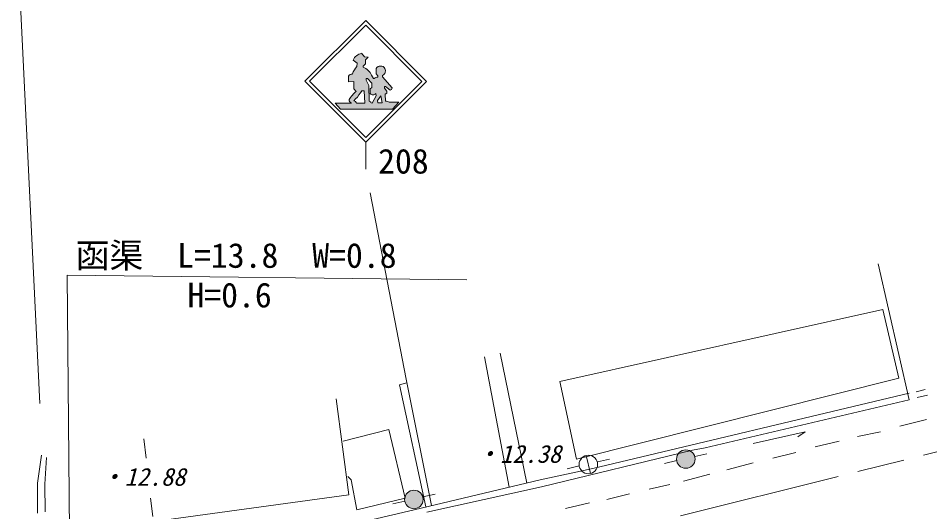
# Model space of a CAD drawing. Units: millimetres, scale not verified, with parts at other scales. Extents: x 40000 to 680000, y 20000 to 380000.
# Drawn here: x 460903 to 528262, y 297170 to 333687 of the extents above; entities that cross this region are included whole.
import ezdxf
from ezdxf.enums import TextEntityAlignment as Align

# ---------------------------------------------------------------- set-up
doc = ezdxf.new("R2010")
doc.units = ezdxf.units.MM
doc.header["$LTSCALE"] = 1000
doc.linetypes.add('CHAIN', pattern=[18.5, 12, -1.5, 3.5, -1.5])
for name, color, linetype, lineweight in [('M-BGD', 7, 'Continuous', 13), ('M-BMK', 2, 'CHAIN', 13), ('M-STR-HTXT', 7, 'Continuous', 13), ('M-STR-STRC', 7, 'Continuous', 13)]:
    doc.layers.add(name, color=color, linetype=linetype, lineweight=lineweight)
doc.styles.add('ＭＳ ゴシック', font='')
doc.styles.get('ＭＳ ゴシック').set_extended_font_data('MS Gothic')

msp = doc.modelspace()

# ---------------------------------------------------------------- hatches: boundary and pattern name
at = {"layer": 'M-BGD'}
for points in [[(510901, 301220, -1), (509569, 300919, -1)], [(490805, 298231, -1), (489473, 297930, -1)]]:
    msp.add_hatch(color=256, dxfattribs=at).paths.add_polyline_path(points)
at = {"layer": 'M-STR-STRC'}
for points in [[(486304, 328312), (486466, 328318), (486527, 327397), (486986, 327415), (486985, 327418), (486984, 327421), (486983, 327424), (486982, 327427), (486981, 327430), (486979, 327433), (486978, 327436), (486976, 327439), (486975, 327442), (486974, 327445), (486972, 327448), (486970, 327451), (486969, 327454), (486967, 327457), (486965, 327460), (486963, 327462), (486961, 327465), (486960, 327468), (486958, 327470), (486956, 327473), (486953, 327476), (486951, 327478), (486949, 327481), (486947, 327483), (486945, 327486), (486943, 327488), (486940, 327491), (486938, 327493), (486935, 327495), (486933, 327497), (486931, 327500), (486928, 327502), (486925, 327504), (486923, 327506), (486920, 327508), (486918, 327510), (486915, 327512), (486912, 327514), (486909, 327516), (486907, 327517), (486904, 327519), (486901, 327521), (486898, 327523), (486895, 327524), (486892, 327526), (486889, 327527), (486886, 327529), (486883, 327530), (486880, 327531), (486877, 327533), (486874, 327534), (486871, 327535), (486868, 327536), (486865, 327537), (486862, 327538), (486858, 327539), (486855, 327540), (486852, 327541), (486849, 327542), (486846, 327542), (486842, 327543), (486839, 327544), (486836, 327544), (486832, 327545), (486830, 327545), (486815, 328721), (486623, 329108), (486626, 329229), (486712, 329232), (487034, 328886), (487028, 328558), (486912, 328452), (486918, 328115), (486921, 328111), (486924, 328108), (486927, 328104), (486930, 328101), (486933, 328098), (486936, 328094), (486939, 328091), (486942, 328088), (486945, 328084), (486949, 328081), (486952, 328078), (486956, 328075), (486959, 328072), (486962, 328069), (486966, 328067), (486970, 328064), (486973, 328061), (486977, 328059), (486981, 328056), (486985, 328053), (486988, 328051), (486992, 328049), (486996, 328046), (487000, 328044), (487004, 328042), (487008, 328040), (487012, 328038), (487016, 328036), (487020, 328034), (487025, 328032), (487029, 328030), (487033, 328029), (487037, 328027), (487042, 328026), (487046, 328024), (487050, 328023), (487055, 328022), (487059, 328020), (487063, 328019), (487068, 328018), (487072, 328017), (487077, 328016), (487081, 328016), (487086, 328015), (487090, 328014), (487095, 328014), (487099, 328013), (487104, 328013), (487108, 328012), (487113, 328012), (487117, 328012), (487122, 328012), (487126, 328012), (487131, 328012), (487135, 328012), (487140, 328012), (487144, 328012), (487149, 328013), (487153, 328013), (487158, 328014), (487162, 328014), (487167, 328015), (487171, 328016), (487176, 328016), (487180, 328017), (487185, 328018), (487189, 328019), (487194, 328021), (487198, 328022), (487202, 328023), (487207, 328024), (487211, 328026), (487215, 328027), (487219, 328029), (487224, 328031), (487228, 328032), (487232, 328034), (487236, 328036), (487240, 328038), (487244, 328040), (487248, 328042), (487252, 328044), (487256, 328047), (487260, 328049), (487264, 328051), (487268, 328054), (487272, 328056), (487275, 328059), (487279, 328061), (487283, 328064), (487286, 328067), (487290, 328070), (487293, 328073), (487297, 328076), (487300, 328079), (487304, 328082), (487307, 328085), (487310, 328088), (487313, 328091), (487316, 328095), (487320, 328098), (487323, 328101), (487326, 328105), (487328, 328108), (487329, 328109), (487347, 327941), (487066, 327412), (487465, 327424), (487462, 327592), (487699, 327953), (487801, 327420), (488319, 327465), (488314, 327469), (488309, 327473), (488304, 327477), (488298, 327480), (488293, 327484), (488288, 327488), (488282, 327491), (488277, 327494), (488271, 327498), (488265, 327501), (488260, 327504), (488254, 327507), (488248, 327510), (488242, 327512), (488236, 327515), (488230, 327518), (488224, 327520), (488218, 327522), (488212, 327525), (488206, 327527), (488200, 327529), (488194, 327531), (488187, 327533), (488181, 327534), (488175, 327536), (488168, 327537), (488162, 327539), (488156, 327540), (488149, 327541), (488143, 327542), (488136, 327543), (488130, 327544), (488124, 327544), (488117, 327545), (488111, 327546), (488104, 327546), (488098, 327546), (488091, 327546), (488085, 327546), (488078, 327546), (488072, 327546), (488065, 327546), (488059, 327545), (488053, 327545), (488021, 328065), (488139, 328139), (488139, 328283), (487967, 328517), (487967, 328623), (488044, 328626), (488378, 328369), (488488, 328414), (488538, 328526), (487822, 329339), (487822, 329461), (487828, 329463), (487833, 329465), (487838, 329467), (487844, 329469), (487849, 329471), (487854, 329474), (487859, 329476), (487865, 329479), (487870, 329481), (487875, 329484), (487880, 329487), (487885, 329490), (487889, 329493), (487894, 329496), (487899, 329499), (487904, 329502), (487908, 329506), (487913, 329509), (487918, 329513), (487922, 329516), (487926, 329520), (487931, 329524), (487935, 329528), (487939, 329531), (487943, 329535), (487947, 329539), (487951, 329544), (487955, 329548), (487959, 329552), (487963, 329556), (487967, 329561), (487970, 329565), (487974, 329570), (487977, 329574), (487981, 329579), (487984, 329583), (487987, 329588), (487990, 329593), (487994, 329598), (487996, 329603), (487999, 329608), (488002, 329613), (488005, 329618), (488008, 329623), (488010, 329628), (488013, 329633), (488015, 329638), (488017, 329644), (488019, 329649), (488021, 329654), (488023, 329660), (488024, 329663), (488048, 329830), (488001, 329963), (487999, 329968), (487997, 329972), (487995, 329977), (487993, 329982), (487990, 329987), (487988, 329991), (487985, 329996), (487983, 330000), (487980, 330005), (487977, 330009), (487974, 330014), (487972, 330018), (487969, 330023), (487965, 330027), (487962, 330031), (487959, 330035), (487956, 330039), (487952, 330043), (487949, 330047), (487946, 330051), (487942, 330055), (487938, 330059), (487935, 330063), (487931, 330066), (487927, 330070), (487923, 330073), (487919, 330077), (487915, 330080), (487911, 330084), (487907, 330087), (487903, 330090), (487899, 330093), (487894, 330096), (487890, 330099), (487886, 330102), (487881, 330105), (487877, 330108), (487872, 330110), (487867, 330113), (487863, 330115), (487858, 330118), (487853, 330120), (487849, 330122), (487844, 330124), (487839, 330126), (487834, 330128), (487829, 330130), (487824, 330132), (487819, 330134), (487814, 330136), (487809, 330137), (487804, 330139), (487799, 330140), (487794, 330141), (487789, 330142), (487784, 330144), (487779, 330145), (487774, 330146), (487768, 330146), (487763, 330147), (487758, 330148), (487753, 330148), (487747, 330149), (487742, 330149), (487737, 330150), (487732, 330150), (487726, 330150), (487721, 330150), (487716, 330150), (487711, 330150), (487705, 330149), (487700, 330149), (487695, 330149), (487690, 330148), (487685, 330147), (487684, 330147), (487678, 330148), (487672, 330148), (487667, 330149), (487661, 330149), (487655, 330149), (487649, 330149), (487644, 330149), (487638, 330149), (487632, 330149), (487626, 330148), (487621, 330148), (487615, 330147), (487609, 330147), (487604, 330146), (487598, 330145), (487592, 330144), (487586, 330143), (487581, 330142), (487575, 330141), (487570, 330140), (487564, 330138), (487558, 330137), (487553, 330135), (487547, 330133), (487542, 330131), (487537, 330129), (487531, 330127), (487526, 330125), (487521, 330123), (487515, 330121), (487510, 330118), (487505, 330116), (487500, 330113), (487495, 330111), (487489, 330108), (487484, 330105), (487479, 330102), (487475, 330099), (487470, 330096), (487465, 330093), (487460, 330090), (487455, 330086), (487451, 330083), (487446, 330079), (487442, 330076), (487437, 330072), (487433, 330069), (487429, 330065), (487424, 330061), (487420, 330057), (487416, 330053), (487412, 330049), (487408, 330045), (487404, 330040), (487400, 330036), (487397, 330032), (487393, 330027), (487389, 330023), (487386, 330018), (487382, 330013), (487379, 330009), (487376, 330004), (487373, 329999), (487370, 329994), (487367, 329989), (487364, 329985), (487361, 329980), (487358, 329974), (487355, 329969), (487355, 329968), (487343, 329576), (487470, 329432), (487470, 329334), (487465, 329334), (487460, 329334), (487455, 329334), (487450, 329334), (487445, 329334), (487440, 329334), (487435, 329334), (487430, 329334), (487425, 329334), (487420, 329333), (487415, 329333), (487410, 329332), (487405, 329331), (487400, 329331), (487395, 329330), (487390, 329329), (487385, 329328), (487380, 329327), (487376, 329325), (487371, 329324), (487366, 329323), (487361, 329321), (487356, 329320), (487351, 329318), (487347, 329316), (487342, 329314), (487337, 329312), (487333, 329311), (487328, 329308), (487324, 329306), (487319, 329304), (487315, 329302), (487310, 329299), (487306, 329297), (487301, 329295), (487297, 329292), (487293, 329289), (487289, 329287), (487284, 329284), (487280, 329281), (487276, 329278), (487272, 329275), (487268, 329272), (487264, 329269), (487260, 329265), (487257, 329262), (487253, 329259), (487249, 329255), (487246, 329252), (487242, 329248), (487239, 329245), (487235, 329241), (487232, 329237), (487228, 329233), (487225, 329229), (487222, 329226), (487219, 329222), (487216, 329218), (487147, 329218), (487009, 329472), (487001, 329490), (486993, 329508), (486984, 329525), (486975, 329543), (486966, 329560), (486957, 329577), (486947, 329594), (486937, 329611), (486927, 329627), (486916, 329643), (486905, 329660), (486894, 329676), (486883, 329691), (486871, 329707), (486859, 329722), (486847, 329738), (486834, 329753), (486822, 329767), (486809, 329782), (486795, 329796), (486782, 329810), (486768, 329824), (486754, 329837), (486740, 329851), (486725, 329864), (486711, 329877), (486696, 329889), (486681, 329902), (486665, 329914), (486650, 329925), (486634, 329937), (486618, 329948), (486602, 329959), (486586, 329970), (486569, 329980), (486552, 329990), (486536, 330000), (486519, 330009), (486501, 330019), (486484, 330027), (486467, 330036), (486449, 330044), (486431, 330052), (486413, 330060), (486397, 330067), (486397, 330130), (486564, 330321), (486553, 330603), (486756, 330795), (486479, 330818), (486271, 331089), (486256, 331086), (486242, 331082), (486227, 331078), (486212, 331074), (486198, 331070), (486184, 331066), (486169, 331061), (486155, 331056), (486141, 331051), (486127, 331045), (486113, 331039), (486099, 331033), (486085, 331027), (486072, 331021), (486058, 331014), (486045, 331007), (486032, 331000), (486019, 330992), (486006, 330985), (485993, 330977), (485980, 330969), (485967, 330961), (485955, 330952), (485943, 330943), (485931, 330934), (485919, 330925), (485907, 330916), (485895, 330906), (485884, 330897), (485872, 330887), (485861, 330876), (485850, 330866), (485840, 330856), (485829, 330845), (485819, 330834), (485808, 330823), (485798, 330812), (485789, 330800), (485779, 330788), (485770, 330777), (485760, 330765), (485751, 330753), (485743, 330740), (485734, 330728), (485726, 330715), (485718, 330703), (485710, 330690), (485702, 330677), (485695, 330664), (485687, 330651), (485680, 330637), (485674, 330624), (485667, 330610), (485661, 330596), (485659, 330593), (485942, 330362), (485936, 330119), (485916, 330097), (485897, 330074), (485878, 330051), (485859, 330027), (485841, 330003), (485823, 329979), (485806, 329955), (485789, 329930), (485773, 329905), (485757, 329880), (485741, 329854), (485726, 329828), (485711, 329802), (485697, 329776), (485683, 329749), (485670, 329722), (485657, 329695), (485645, 329668), (485633, 329640), (485622, 329612), (485611, 329585), (485601, 329559), (485596, 329560), (485591, 329560), (485585, 329560), (485580, 329560), (485575, 329560), (485569, 329560), (485564, 329560), (485558, 329559), (485553, 329559), (485548, 329558), (485542, 329558), (485537, 329557), (485532, 329556), (485526, 329555), (485521, 329554), (485516, 329553), (485511, 329552), (485505, 329551), (485500, 329549), (485495, 329548), (485490, 329546), (485485, 329545), (485480, 329543), (485475, 329541), (485470, 329539), (485465, 329537), (485460, 329535), (485455, 329533), (485450, 329531), (485445, 329528), (485440, 329526), (485435, 329523), (485431, 329521), (485426, 329518), (485421, 329515), (485417, 329512), (485412, 329510), (485408, 329507), (485404, 329503), (485399, 329500), (485395, 329497), (485391, 329494), (485386, 329490), (485382, 329487), (485378, 329483), (485374, 329480), (485370, 329476), (485366, 329473), (485363, 329469), (485359, 329465), (485355, 329461), (485352, 329457), (485348, 329453), (485344, 329449), (485341, 329445), (485338, 329440), (485335, 329436), (485331, 329432), (485328, 329427), (485325, 329423), (485322, 329418), (485319, 329414), (485317, 329409), (485314, 329405), (485311, 329400), (485309, 329395), (485307, 329392), (485307, 328977), (485711, 328994), (485706, 328463), (485867, 328272), (485819, 328226), (485771, 328179), (485725, 328132), (485679, 328083), (485634, 328034), (485590, 327984), (485546, 327933), (485504, 327881), (485463, 327829), (485422, 327776), (485383, 327722), (485347, 327672), (485347, 327667), (485347, 327663), (485347, 327658), (485347, 327653), (485347, 327648), (485348, 327643), (485348, 327639), (485348, 327634), (485349, 327629), (485349, 327624), (485350, 327620), (485351, 327615), (485351, 327610), (485352, 327605), (485353, 327601), (485354, 327596), (485355, 327591), (485356, 327587), (485358, 327582), (485359, 327577), (485361, 327573), (485362, 327568), (485364, 327564), (485365, 327559), (485367, 327555), (485369, 327550), (485371, 327546), (485373, 327542), (485375, 327537), (485377, 327533), (485379, 327529), (485382, 327525), (485384, 327520), (485386, 327516), (485389, 327512), (485391, 327508), (485394, 327504), (485397, 327500), (485400, 327496), (485402, 327492), (485405, 327489), (485408, 327485), (485411, 327481), (485415, 327478), (485418, 327474), (485421, 327470), (485424, 327467), (485428, 327464), (485431, 327460), (485435, 327457), (485438, 327454), (485442, 327450), (485445, 327447), (485449, 327444), (485453, 327441), (485457, 327438), (485460, 327436), (485464, 327433), (485468, 327430), (485472, 327427), (485476, 327425), (485480, 327422), (485485, 327420), (485489, 327418), (485493, 327415), (485497, 327413), (485501, 327411), (485506, 327409), (485510, 327407), (485515, 327405), (485519, 327403), (485523, 327401), (485528, 327400), (485532, 327398), (485535, 327397), (485896, 327397), (485894, 327402), (485893, 327406), (485891, 327411), (485889, 327415), (485887, 327419), (485886, 327424), (485884, 327428), (485882, 327432), (485880, 327437), (485877, 327441), (485875, 327445), (485873, 327449), (485870, 327453), (485868, 327457), (485865, 327461), (485863, 327465), (485860, 327469), (485857, 327473), (485855, 327477), (485852, 327481), (485849, 327484), (485846, 327488), (485843, 327492), (485840, 327495), (485837, 327499), (485833, 327502), (485830, 327506), (485827, 327509), (485823, 327512), (485820, 327515), (485816, 327519), (485813, 327522), (485809, 327525), (485805, 327528), (485802, 327531), (485798, 327533), (485794, 327536), (485790, 327539), (485786, 327542), (485782, 327544), (485778, 327547), (485774, 327549), (485770, 327551), (485766, 327554), (485762, 327556), (485757, 327558), (485753, 327560), (485749, 327562), (485745, 327564), (485740, 327566), (485736, 327568), (485731, 327569), (485727, 327571), (485722, 327572), (485718, 327574), (485713, 327575), (485709, 327576), (485704, 327578), (485700, 327579), (485698, 327579), (485729, 327606), (485759, 327634), (485789, 327663), (485819, 327692), (485847, 327721), (485876, 327751), (485903, 327782), (485930, 327813), (485957, 327844), (485983, 327876), (486009, 327909), (486034, 327941), (486058, 327975), (486082, 328008), (486105, 328042), (486128, 328077), (486150, 328111), (486171, 328147), (486183, 328168)], [(488556, 326958), (489029, 327465), (488319, 327465), (487801, 327420), (487541, 327420), (487465, 327424), (487066, 327412), (486986, 327415), (486527, 327397), (485896, 327397), (485535, 327397), (484329, 327397), (484723, 326958)]]:
    msp.add_hatch(color=256, dxfattribs=at).paths.add_polyline_path(points)

# ---------------------------------------------------------------- linework, layer by layer
at = {"layer": 'M-BGD'}
for p, q in [((524452, 315525), (526738, 305449)), ((500914, 306804), (524790, 312138)), ((524790, 312138), (525976, 307058)), ((497191, 298983), (495352, 308627)), ((496528, 308908), (498480, 299288)), ((491448, 297625), (489569, 306973)), ((502157, 301065), (500914, 306804)), ((525976, 307058), (502157, 301065)), ((526738, 305957), (503370, 300369)), ((527923, 306211), (527246, 306042)), ((484404, 305534), (485336, 298422)), ((526738, 305449), (511667, 301893)), ((528092, 305788), (527330, 305619)), ((528008, 304010), (526060, 303502)), ((484912, 302401), (488299, 303248)), ((488299, 303248), (489484, 298168)), ((470180, 302571), (470350, 301131)), ((519062, 303096), (515223, 302232)), ((519062, 303096), (518524, 302707)), ((524621, 303079), (522928, 302740)), ((510736, 301724), (511667, 301893)), ((521573, 302401), (519795, 301978)), ((499560, 299015), (510736, 301724)), ((502883, 301335), (503181, 300002)), ((510907, 301258), (511799, 301460)), ((518356, 301555), (516662, 301131)), ((501468, 300360), (502361, 300558)), ((503708, 300855), (504600, 301052)), ((508671, 300753), (509562, 300955)), ((515223, 300793), (513276, 300285)), ((485505, 299523), (485251, 299777)), ((503370, 300369), (499475, 299523)), ((512006, 299946), (510058, 299438)), ((485928, 297321), (485505, 299523)), ((499475, 299523), (490162, 297321)), ((509042, 299184), (507518, 298845)), ((485336, 298422), (471112, 296475)), ((490811, 298269), (491702, 298471)), ((499560, 299015), (491093, 297152)), ((506079, 298507), (504386, 298083)), ((470688, 298168), (470858, 296813)), ((489484, 298168), (485928, 297321)), ((488574, 297764), (489466, 297966)), ((503116, 297829), (501338, 297406)), ((485844, 296305), (490162, 297321))]:
    msp.add_line(p, q, dxfattribs=at)
for points in [[(489623, 306705), (489079, 306559), (491033, 297527)], [(462630, 301348), (462325, 299300), (462325, 297065)], [(462981, 301184), (462875, 299207), (462899, 297170)]]:
    msp.add_lwpolyline(points, dxfattribs=at)
for centre in [(503034, 300669), (510235, 301070), (490139, 298080)]:
    msp.add_circle(centre, 683, dxfattribs=at)
at = {"layer": 'M-BMK'}
msp.add_line((473945, 287930), (570923, 312103), dxfattribs=at)
at = {"layer": 'M-STR-HTXT'}
for p, q in [((462508, 305186), (460903, 338108)), ((464707, 293177), (464508, 314678)), ((464508, 314678), (494056, 314339))]:
    msp.add_line(p, q, dxfattribs=at)
at = {"layer": 'M-STR-STRC'}
for p, q in [((482083, 329017), (486583, 333517)), ((491084, 329016), (486583, 333517)), ((482437, 329017), (486583, 333163)), ((490730, 329016), (486583, 333163)), ((486479, 330818), (486271, 331089)), ((486756, 330795), (486479, 330818)), ((486756, 330795), (486553, 330603)), ((485659, 330593), (485942, 330362)), ((485942, 330362), (485936, 330119)), ((486564, 330321), (486397, 330130)), ((486397, 330130), (486397, 330067)), ((486553, 330603), (486564, 330321)), ((485307, 329392), (485307, 328977)), ((487009, 329472), (487147, 329218)), ((487343, 329576), (487355, 329968)), ((487470, 329432), (487343, 329576)), ((487470, 329334), (487470, 329432)), ((487822, 329461), (487822, 329339)), ((488001, 329963), (488048, 329830)), ((488048, 329830), (488024, 329663)), ((482083, 329017), (486583, 324516)), ((482437, 329017), (486583, 324870)), ((485307, 328977), (485711, 328994)), ((485711, 328994), (485706, 328463)), ((486583, 324870), (490730, 329016)), ((486584, 324516), (491084, 329016)), ((486623, 329108), (486626, 329229)), ((486815, 328721), (486623, 329108)), ((486626, 329229), (486712, 329232)), ((486712, 329232), (487034, 328886)), ((486830, 327545), (486815, 328721)), ((487034, 328886), (487028, 328558)), ((487147, 329218), (487216, 329218)), ((487822, 329339), (488538, 328526)), ((485706, 328463), (485867, 328272)), ((486183, 328168), (486304, 328312)), ((486304, 328312), (486466, 328318)), ((486466, 328318), (486527, 327397)), ((487028, 328558), (486912, 328452)), ((486912, 328452), (486918, 328115)), ((487329, 328109), (487347, 327941)), ((488044, 328626), (487967, 328623)), ((487967, 328623), (487967, 328517)), ((487967, 328517), (488139, 328283)), ((488139, 328139), (488021, 328065)), ((488021, 328065), (488053, 327545)), ((488378, 328369), (488044, 328626)), ((488139, 328283), (488139, 328139)), ((488488, 328414), (488378, 328369)), ((488538, 328526), (488488, 328414)), ((484329, 327397), (485535, 327397)), ((484329, 327397), (484723, 326958)), ((485896, 327397), (486527, 327397)), ((487066, 327412), (486986, 327415)), ((487347, 327941), (487066, 327412)), ((487462, 327592), (487699, 327953)), ((487465, 327424), (487462, 327592)), ((487541, 327420), (487465, 327424)), ((487541, 327420), (487801, 327420)), ((487699, 327953), (487801, 327420)), ((488319, 327465), (489029, 327465)), ((489029, 327465), (488556, 326958)), ((484723, 326958), (488556, 326958)), ((486584, 324516), (486584, 322516)), ((486912, 320759), (489569, 306973))]:
    msp.add_line(p, q, dxfattribs=at)
for centre, radius, start, end in [((486449, 330244), 863, 101.90989, 156.19638), ((487216, 328974), 1718, 138.17703, 160.06934), ((485983, 329029), 1117, 23.37044, 68.27431), ((487649, 329819), 330, 83.95474, 153.12523), ((487723, 329849), 301, 22.24618, 97.37057), ((485582, 329252), 308, 86.28867, 152.95883), ((487714, 329771), 329, 289.23067, 340.76933), ((487448, 329046), 288, 85.52391, 143.364), ((488484, 325483), 3825, 133.17171, 145.08347), ((484143, 329354), 2360, 311.23071, 329.82437), ((487126, 328272), 260, 217.04728, 321.30403), ((485622, 327658), 275, 177.01244, 251.54617), ((485637, 327315), 271, 17.68097, 76.9396), ((486805, 327357), 190, 17.79602, 82.59769), ((488087, 327175), 372, 51.35521, 95.23461)]:
    msp.add_arc(centre, radius, start, end, dxfattribs=at)

# ---------------------------------------------------------------- texts
at = {"layer": 'M-BGD', "style": 'ＭＳ ゴシック', "oblique": 15}
for s, p in [('・12.38', (494715, 300396)), ('・12.88', (466965, 298699))]:
    msp.add_text(s, height=1320, dxfattribs=at).set_placement(p, align=Align.BOTTOM_LEFT)
at = {"layer": 'M-STR-HTXT', "style": 'ＭＳ ゴシック'}
for s, p in [('函渠\u3000L=13.8\u3000W=0.8', (465146, 314671)), ('H=0.6', (473403, 311740))]:
    msp.add_text(s, height=1833, dxfattribs=at).set_placement(p, align=Align.BOTTOM_LEFT)
at = {"layer": 'M-STR-STRC', "style": 'ＭＳ ゴシック'}
msp.add_text('208', height=1833, dxfattribs=at).set_placement((487496, 321642), align=Align.BOTTOM_LEFT)

doc.saveas('drawing.dxf')
